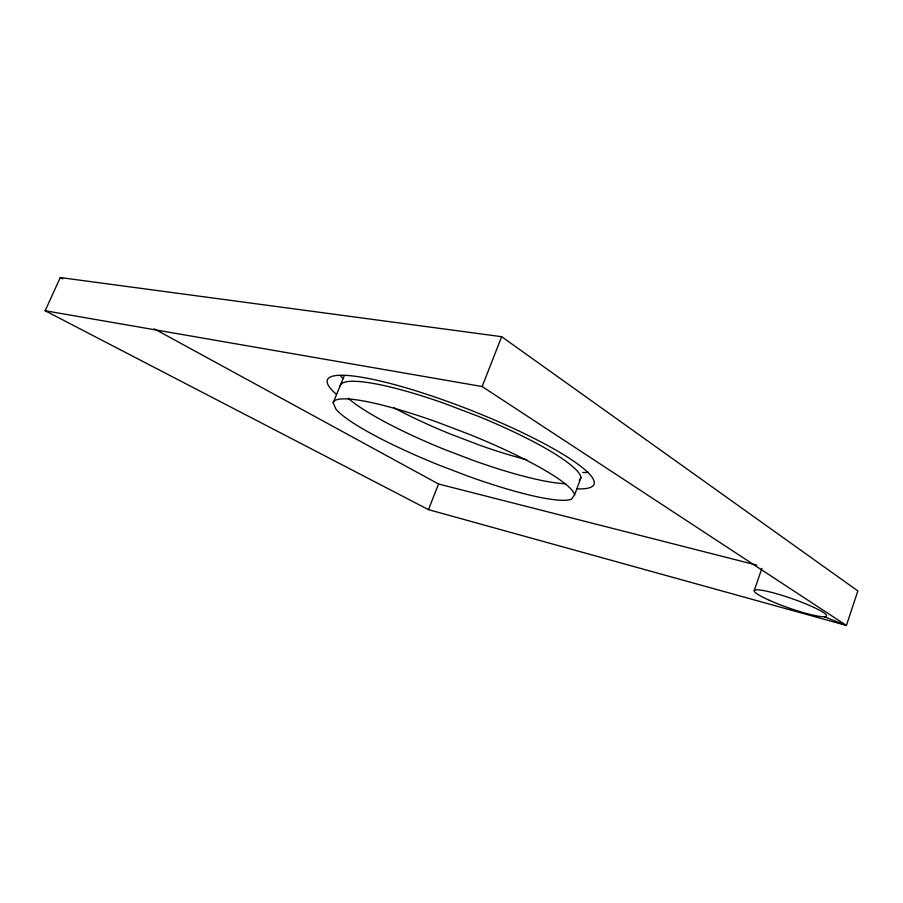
<?xml version="1.0" encoding="UTF-8"?>
<svg xmlns="http://www.w3.org/2000/svg" width="903" height="903" viewBox="0 0 903 903"><rect width="100%" height="100%" fill="white"/><g stroke="black" fill="none" stroke-linecap="round" stroke-linejoin="round"><path stroke-width="1.35" d="M754.208 590.641L761.906 568.326M344.37 375.546L333.173 402.806L336.097 409.409A129.456 19.9 21.4 0 0 438.497 464.887L467.077 475.825A129.456 19.9 21.4 0 0 571.339 499.291L574.545 494.968L581.001 477.653A129.163 21.649 21.4 0 0 478.24 416.294L443.554 403.11A129.163 21.649 21.4 0 0 340.115 385.897M428.485 509.642L45.15 310.756L60.275 277.548L501.662 336.695L857.85 590.923L846.416 625.452L428.485 509.642L438.542 484.008L154.221 328.827M824.292 616.76L846.416 625.452L482.157 386.54L501.662 336.695M579.139 480.294L581.001 477.653M45.15 310.756L482.157 386.54M438.542 484.008L756.782 565.154M60.275 277.548L62.747 278.903M565.56 483.737A129.163 21.649 21.4 0 1 473.082 460.361L444.558 449.468A129.163 21.649 21.4 0 1 348.186 398.313M333.173 402.806A129.456 19.9 21.4 0 1 436.183 421.746L470.948 434.986A129.456 19.9 21.4 0 1 574.545 494.968M336.322 394.295A143.159 24.02 21.4 0 1 470.486 410.109A143.159 24.02 21.4 0 1 576.622 488.828M588.338 472.359A142.832 25.95 21.4 0 1 582.717 472.495M342.959 378.154A142.832 25.95 21.4 0 1 340.183 375.445M526.731 459.785A128.869 23.388 21.4 0 1 479.064 444.976L450.597 434.117A128.869 23.388 21.4 0 1 393.843 407.761M769.356 600.303A38.321 4.921 19.3 0 0 826.426 616.162A38.321 4.921 19.3 0 0 775.372 593.395A38.321 4.921 19.3 0 0 769.356 600.303"/></g></svg>
